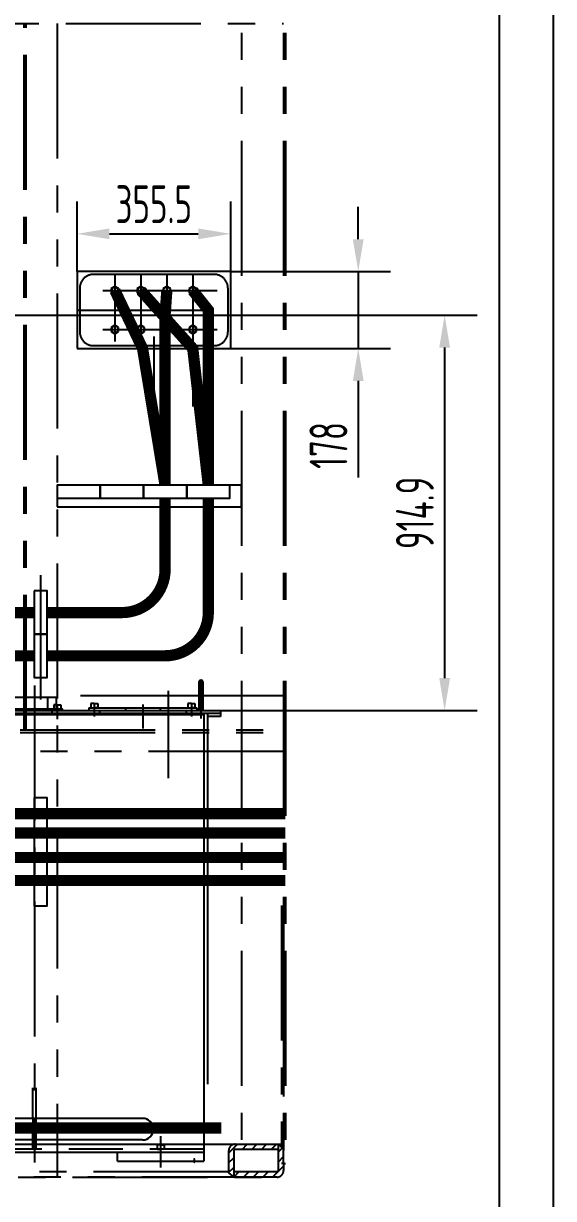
# Model space of a CAD drawing. Header units: millimetres. Extents: x 87 to 10587, y 0 to 7425.
# Drawn here: x 9361 to 10587, y 2230 to 4950 of the extents above; entities that cross this region are included whole.
import ezdxf
from ezdxf.enums import TextEntityAlignment as Align

# ---------------------------------------------------------------- set-up
doc = ezdxf.new("R2010")
doc.units = ezdxf.units.MM
doc.header["$LTSCALE"] = 250
for name, pattern in [('F', [0.75, 0.5, -0.25]), ('G', [2, 1.25, -0.25, 0.25, -0.25]), ('K', [2.5, 1.25, -0.25, 0.25, -0.25, 0.25, -0.25])]:
    doc.linetypes.add(name, pattern=pattern)
for name, color, linetype in [('01', 7, 'Continuous'), ('02', 1, 'Continuous'), ('04', 2, 'F'), ('05', 4, 'G'), ('07', 6, 'K'), ('08', 1, 'Continuous'), ('11', 3, 'Continuous')]:
    doc.layers.add(name, color=color, linetype=linetype)
doc.styles.get("Standard").update_dxf_attribs({"font": 'isocp', "width": 0.707, "bigfont": 'intecad.shx'})
doc.dimstyles.new('INTE', dxfattribs={"dimscale": 25, "dimtxt": 3.5, "dimasz": 3, "dimexe": 3, "dimexo": 0, "dimgap": 1, "dimtad": 1, "dimdec": 1, "dimdsep": 46, "dimtxsty": 'Standard', "dimcen": 0, "dimclrd": 1, "dimclre": 1, "dimclrt": 3, "dimadec": 0, "dimazin": 0, "dimtfac": 1, "dimtdec": 1, "dimtmove": 0, "dimatfit": 0, "dimfxl": 1, "dimarcsym": 0})

# ---------------------------------------------------------------- blocks, each defined once
blk = doc.blocks.new('*D101')
at = {"layer": '08', "color": 1, "lineweight": -2}
for p, q in [((9484.7, 4375.6), (9484.7, 4537.9)), ((9840.2, 4375.6), (9840.2, 4537.9)), ((9559.7, 4462.9), (9765.2, 4462.9))]:
    blk.add_line(p, q, dxfattribs=at)
at = {"layer": '08', "color": 1}
for points in [[(9559.7, 4475.4), (9559.7, 4450.4), (9484.7, 4462.9)], [(9765.2, 4475.4), (9765.2, 4450.4), (9840.2, 4462.9)]]:
    blk.add_solid(points, dxfattribs=at)
at = {"layer": 'Defpoints', "color": 0}
for p in [(9840.2, 4462.9), (9484.7, 4375.6), (9840.2, 4375.6)]:
    blk.add_point(p, dxfattribs=at)
at = {"layer": '08', "color": 3, "insert": (9662.4, 4531.6), "char_height": 87.5, "attachment_point": 5}
blk.add_mtext('355.5', dxfattribs=at)
blk = doc.blocks.new('*D102')
at = {"layer": '08', "color": 1, "lineweight": -2}
for p, q in [((10135.2, 4450.6), (10135.2, 4525.6)), ((9840.2, 4375.6), (10210.2, 4375.6)), ((10135.2, 4375.6), (10135.2, 4197.6)), ((9840.2, 4197.6), (10210.2, 4197.6)), ((10135.2, 4122.6), (10135.2, 3898.6))]:
    blk.add_line(p, q, dxfattribs=at)
at = {"layer": '08', "color": 1}
for points in [[(10122.7, 4450.6), (10147.7, 4450.6), (10135.2, 4375.6)], [(10122.7, 4122.6), (10147.7, 4122.6), (10135.2, 4197.6)]]:
    blk.add_solid(points, dxfattribs=at)
at = {"layer": 'Defpoints', "color": 0}
for p in [(9840.2, 4375.6), (9840.2, 4197.6), (10135.2, 4197.6)]:
    blk.add_point(p, dxfattribs=at)
at = {"layer": '08', "color": 3, "insert": (10066.4, 3973.1), "char_height": 87.5, "attachment_point": 5, "rotation": 90}
blk.add_mtext('178', dxfattribs=at)
blk = doc.blocks.new('*D100')
at = {"layer": '08', "color": 1, "lineweight": -2}
for p, q in [((8715.4, 4274.5), (10410.1, 4274.5)), ((10335.1, 4199.5), (10335.1, 3434.6)), ((8956.4, 3359.6), (10410.1, 3359.6))]:
    blk.add_line(p, q, dxfattribs=at)
at = {"layer": '08', "color": 1}
for points in [[(10322.6, 4199.5), (10347.6, 4199.5), (10335.1, 4274.5)], [(10322.6, 3434.6), (10347.6, 3434.6), (10335.1, 3359.6)]]:
    blk.add_solid(points, dxfattribs=at)
at = {"layer": 'Defpoints', "color": 0}
for p in [(8715.4, 4274.5), (8956.4, 3359.6), (10335.1, 3359.6)]:
    blk.add_point(p, dxfattribs=at)
at = {"layer": '08', "color": 3, "insert": (10266.3, 3817.1), "char_height": 87.5, "attachment_point": 5, "rotation": 90}
blk.add_mtext('914.9', dxfattribs=at)
blk = doc.blocks.new('*U132')
at = {"layer": '01'}
blk.add_lwpolyline([(415, 5), (415, 292)], dxfattribs=at)
at = {"layer": '02'}
blk.add_lwpolyline([(420, 0), (420, 297)], dxfattribs=at)

msp = doc.modelspace()

# ---------------------------------------------------------------- hatches: boundary and pattern name
at = {"layer": '07', "linetype": 'K'}
h = msp.add_hatch(dxfattribs=at)
h.set_pattern_fill('ANSI31', color=6, scale=5, style=0)
h.set_pattern_definition([(45, (-24013.99, 5955.704), (-11.22532, 11.22532), [])])
h.paths.add_polyline_path([(9950.417, 2343.584), (9950.417, 2355.584), (9850.417, 2355.584, 0.41421356), (9835.417, 2340.584), (9835.417, 2289.584), (9847.417, 2279.584), (9847.417, 2340.584, -0.41421356), (9850.417, 2343.584)])
h.paths.add_polyline_path([(9847.417, 2291.584), (9847.417, 2279.584), (9947.417, 2279.584, 0.41421356), (9962.417, 2294.584), (9962.417, 2311.084), (9962.417, 2345.584), (9950.417, 2355.584), (9950.417, 2294.584, -0.41421356), (9947.417, 2291.584)])

# ---------------------------------------------------------------- linework, layer by layer
at = {"layer": '01', "color": 7, "linetype": 'Continuous'}
for p, q in [((9840.167, 4375.584), (9484.667, 4375.584)), ((9484.667, 4375.584), (9484.667, 4197.584)), ((9840.167, 4197.584), (9840.167, 4375.584)), ((9572.417, 4341.399), (9563.917, 4336.491)), ((9563.917, 4336.491), (9563.917, 4326.676)), ((9563.917, 4326.676), (9572.417, 4321.769)), ((9580.917, 4336.491), (9572.417, 4341.399)), ((9572.417, 4321.769), (9580.917, 4326.676)), ((9580.917, 4326.676), (9580.917, 4336.491)), ((9632.417, 4341.399), (9623.917, 4336.491)), ((9623.917, 4336.491), (9623.917, 4326.676)), ((9623.917, 4326.676), (9632.417, 4321.769)), ((9640.917, 4336.491), (9632.417, 4341.399)), ((9632.417, 4321.769), (9640.917, 4326.676)), ((9640.917, 4326.676), (9640.917, 4336.491)), ((9692.417, 4341.399), (9683.917, 4336.491)), ((9683.917, 4336.491), (9683.917, 4326.676)), ((9683.917, 4326.676), (9692.417, 4321.769)), ((9700.917, 4336.491), (9692.417, 4341.399)), ((9692.417, 4321.769), (9700.917, 4326.676)), ((9700.917, 4326.676), (9700.917, 4336.491)), ((9752.417, 4341.399), (9743.917, 4336.491)), ((9743.917, 4336.491), (9743.917, 4326.676)), ((9743.917, 4326.676), (9752.417, 4321.769)), ((9760.917, 4336.491), (9752.417, 4341.399)), ((9752.417, 4321.769), (9760.917, 4326.676)), ((9760.917, 4326.676), (9760.917, 4336.491)), ((9572.417, 4251.399), (9563.917, 4246.491)), ((9563.917, 4246.491), (9563.917, 4236.676)), ((9580.917, 4246.491), (9572.417, 4251.399)), ((9580.917, 4236.676), (9580.917, 4246.491)), ((9632.417, 4251.399), (9623.917, 4246.491)), ((9623.917, 4246.491), (9623.917, 4236.676)), ((9640.917, 4246.491), (9632.417, 4251.399)), ((9640.917, 4236.676), (9640.917, 4246.491)), ((9692.417, 4251.399), (9683.917, 4246.491)), ((9683.917, 4246.491), (9683.917, 4236.676)), ((9700.917, 4246.491), (9692.417, 4251.399)), ((9700.917, 4236.676), (9700.917, 4246.491)), ((9752.417, 4251.399), (9743.917, 4246.491)), ((9743.917, 4246.491), (9743.917, 4236.676)), ((9760.917, 4246.491), (9752.417, 4251.399)), ((9760.917, 4236.676), (9760.917, 4246.491)), ((9563.917, 4236.676), (9572.417, 4231.769)), ((9572.417, 4231.769), (9580.917, 4236.676)), ((9623.917, 4236.676), (9632.417, 4231.769)), ((9632.417, 4231.769), (9640.917, 4236.676)), ((9683.917, 4236.676), (9692.417, 4231.769)), ((9692.417, 4231.769), (9700.917, 4236.676)), ((9743.917, 4236.676), (9752.417, 4231.769)), ((9752.417, 4231.769), (9760.917, 4236.676)), ((9484.667, 4197.584), (9840.167, 4197.584)), ((9865.417, 3880.879), (9438.417, 3880.879)), ((9438.417, 3880.879), (9438.417, 3830.879)), ((9865.417, 3830.879), (9865.417, 3880.879)), ((9438.417, 3830.879), (9865.417, 3830.879)), ((8986.417, 3350.623), (9778.417, 3350.623)), ((9636.417, 2415.623), (9136.417, 2415.623)), ((9636.417, 2365.623), (9136.417, 2365.623)), ((9778.417, 2336.623), (8994.417, 2336.623)), ((9578.417, 2316.623), (9778.417, 2316.623))]:
    msp.add_line(p, q, dxfattribs=at)
at = {"layer": '01'}
for p, q in [((9430.917, 3372.623), (9430.917, 3362.623)), ((9438.917, 3372.623), (9430.917, 3372.623)), ((9438.917, 3372.623), (9446.917, 3372.623)), ((9446.917, 3372.623), (9446.917, 3362.623)), ((9516.455, 3375.623), (9516.455, 3365.623)), ((9524.455, 3375.623), (9516.455, 3375.623)), ((9524.455, 3375.623), (9532.455, 3375.623)), ((9532.455, 3375.623), (9532.455, 3365.623)), ((9741.299, 3375.623), (9741.299, 3365.623)), ((9749.299, 3375.623), (9741.299, 3375.623)), ((9749.299, 3375.623), (9757.299, 3375.623)), ((9757.299, 3375.623), (9757.299, 3365.623)), ((8956.417, 3359.623), (9816.417, 3359.623)), ((8986.417, 3353.623), (9786.417, 3353.623)), ((9430.917, 3362.623), (9438.917, 3362.623)), ((9446.917, 3362.623), (9438.917, 3362.623)), ((9511.877, 3365.623), (9761.877, 3365.623)), ((9511.877, 3365.623), (9511.877, 3359.623)), ((9516.455, 3365.623), (9524.455, 3365.623)), ((9532.455, 3365.623), (9524.455, 3365.623)), ((9741.299, 3365.623), (9749.299, 3365.623)), ((9757.299, 3365.623), (9749.299, 3365.623)), ((9761.877, 3365.623), (9761.877, 3359.623)), ((9778.417, 3353.623), (9778.417, 3218.584)), ((9778.417, 3353.623), (9778.417, 2316.623)), ((9786.417, 3353.623), (9816.417, 3353.623)), ((9786.417, 3353.623), (9786.417, 2494.623)), ((9816.417, 3345.623), (9786.417, 3345.623)), ((9816.417, 3359.623), (9816.417, 3353.623)), ((9816.417, 3353.623), (9816.417, 3345.623)), ((9382.417, 2415.623), (9382.417, 2365.623)), ((9390.417, 2365.623), (9390.417, 2415.623)), ((9670.417, 2354.623), (9670.417, 2344.623)), ((9678.417, 2354.623), (9670.417, 2354.623)), ((9670.417, 2344.623), (9678.417, 2344.623)), ((9678.417, 2354.623), (9686.417, 2354.623)), ((9686.417, 2344.623), (9678.417, 2344.623)), ((9686.417, 2354.623), (9686.417, 2344.623)), ((9578.417, 2316.623), (9578.417, 2336.623))]:
    msp.add_line(p, q, dxfattribs=at)
at = {"layer": '01', "color": 7, "linetype": 'Continuous'}
for points in [[(9438.417, 3850.879), (9538.417, 3850.879), (9538.417, 3880.879), (9438.417, 3880.879)], [(9538.417, 3850.879), (9638.417, 3850.879), (9638.417, 3880.879), (9538.417, 3880.879)], [(9638.417, 3850.879), (9738.417, 3850.879), (9738.417, 3880.879), (9638.417, 3880.879)], [(9738.417, 3850.879), (9838.417, 3850.879), (9838.417, 3880.879), (9738.417, 3880.879)], [(9385.937, 3157.724), (9385.937, 2907.609), (9415.937, 2907.609), (9415.937, 3157.724)]]:
    msp.add_lwpolyline(points, close=True, dxfattribs=at)
at = {"layer": '01'}
for points in [[(9766.417, 3424.623), (9766.417, 3359.623)], [(9776.417, 3359.623), (9776.417, 3424.623)]]:
    msp.add_lwpolyline(points, dxfattribs=at)
for points in [[(9336.417, 3390.623), (9436.417, 3390.623), (9436.417, 3360.623), (9336.417, 3360.623)], [(9321.417, 3359.623), (9451.417, 3359.623), (9451.417, 3362.623), (9321.417, 3362.623)]]:
    msp.add_lwpolyline(points, close=True, dxfattribs=at)
at = {"layer": '01', "color": 7, "linetype": 'Continuous'}
for centre in [(9572.417, 4331.584), (9632.417, 4331.584), (9692.417, 4331.584), (9752.417, 4331.584), (9572.417, 4241.584), (9632.417, 4241.584), (9692.417, 4241.584), (9752.417, 4241.584)]:
    msp.add_circle(centre, 8, dxfattribs=at)
at = {"layer": '01'}
for centre, radius, start, end in [((9771.417, 3424.623), 5, 0, 180), ((9636.417, 2390.623), 25, 270, 90)]:
    msp.add_arc(centre, radius, start, end, dxfattribs=at)
at = {"layer": '02', "color": 1, "linetype": 'Continuous'}
msp.add_line((7595.917, 2355.584), (9962.417, 2355.584), dxfattribs=at)
at = {"layer": '04', "color": 2, "linetype": 'F'}
for p, q in [((9416.417, 3390.623), (9416.417, 3360.623)), ((9426.417, 3359.623), (9426.417, 3353.623)), ((9596.877, 3365.623), (9596.877, 3359.623)), ((9676.877, 3365.623), (9676.877, 3359.623)), ((9382.417, 2415.623), (9382.417, 2486.623)), ((9390.417, 2415.623), (9390.417, 2486.623)), ((9382.417, 2344.623), (9382.417, 2390.623)), ((9390.417, 2344.623), (9390.417, 2390.623)), ((9778.417, 2344.623), (8994.417, 2344.623))]:
    msp.add_line(p, q, dxfattribs=at)
at = {"layer": '04'}
for p, q in [((9536.877, 3359.623), (9536.877, 3353.623)), ((9736.877, 3359.623), (9736.877, 3353.623))]:
    msp.add_line(p, q, dxfattribs=at)
at = {"layer": '05', "color": 4, "linetype": 'G'}
for p, q in [((9572.417, 4369.363), (9572.417, 4213.584)), ((9632.417, 4369.363), (9632.417, 4213.584)), ((9692.417, 4369.363), (9692.417, 4213.584)), ((9752.417, 4369.363), (9752.417, 4213.584)), ((9544.417, 4331.584), (9808.662, 4331.584)), ((9544.417, 4241.584), (9808.662, 4241.584)), ((9662.417, 4225.584), (9662.417, 4047.584)), ((9662.417, 4225.503), (9662.417, 4063.584)), ((9752.417, 4228.573), (9752.417, 4063.584)), ((9386.417, 3417.424), (9386.417, 2313.264)), ((9696.417, 3202.979), (9696.417, 3404.901)), ((9742.037, 2390.623), (9057.372, 2390.623)), ((9678.417, 2301.917), (9678.417, 2374.514))]:
    msp.add_line(p, q, dxfattribs=at)
at = {"layer": '05'}
for p, q in [((9771.417, 3429.623), (9771.417, 3341.426)), ((9524.455, 3376.07), (9524.455, 3345.415)), ((9636.877, 3373.211), (9636.877, 3317.611)), ((9749.299, 3376.07), (9749.299, 3345.415)), ((9386.417, 3367.211), (9386.417, 3311.611)), ((9438.917, 3370.07), (9438.917, 3339.415))]:
    msp.add_line(p, q, dxfattribs=at)
at = {"layer": '07', "color": 6, "linetype": 'K'}
for p, q in [((9865.417, 5928.084), (9865.417, 2311.084)), ((9962.417, 5928.084), (9962.417, 2311.084)), ((9966.917, 5928.084), (9966.917, 2311.084)), ((7583.917, 4949.584), (9962.417, 4949.584)), ((9362.417, 3314.584), (9362.417, 4949.584)), ((9366.917, 3314.584), (9366.917, 4949.584)), ((9438.417, 4949.584), (9438.417, 2279.584)), ((9801.917, 4369.084), (9522.917, 4369.084)), ((9490.917, 4337.084), (9490.917, 4236.084)), ((9833.917, 4337.084), (9833.917, 4236.084)), ((9484.667, 4286.584), (9840.167, 4286.584)), ((9801.917, 4204.084), (9522.917, 4204.084)), ((9352.917, 3314.584), (9962.417, 3314.584)), ((9352.917, 3308.584), (9962.417, 3308.584)), ((9962.417, 3264.584), (9352.917, 3264.584)), ((9957.917, 2908.084), (9957.917, 2311.084)), ((9962.417, 2903.425), (9962.417, 2311.084)), ((9835.417, 2340.584), (9835.417, 2289.584)), ((9835.417, 2340.584), (9835.417, 2289.584)), ((9847.417, 2340.584), (9847.417, 2279.584)), ((9847.417, 2340.584), (9847.417, 2279.584)), ((9847.953, 2355.584), (9950.417, 2355.584)), ((9950.417, 2343.584), (9850.417, 2343.584)), ((9950.417, 2343.584), (9850.417, 2343.584)), ((9950.417, 2294.584), (9950.417, 2355.584)), ((9950.417, 2294.584), (9950.417, 2355.584)), ((9962.417, 2345.584), (9950.417, 2355.584)), ((9962.417, 2345.584), (9950.417, 2355.584)), ((9962.417, 2311.084), (9962.417, 2345.584)), ((9962.417, 2311.084), (9962.417, 2345.584)), ((9835.417, 2291.584), (7710.917, 2291.584)), ((9835.417, 2289.584), (9847.417, 2279.584)), ((9835.417, 2289.584), (9847.417, 2279.584)), ((9947.417, 2291.584), (9847.417, 2291.584)), ((9964.667, 2311.084), (9957.917, 2311.084)), ((9962.417, 2311.084), (9966.917, 2311.084)), ((9962.417, 2311.084), (9966.917, 2311.084)), ((9962.417, 2311.084), (9962.417, 2294.584)), ((9962.417, 2311.084), (9966.917, 2311.084)), ((9962.417, 2311.084), (9962.417, 2294.584)), ((9962.417, 2311.084), (9966.917, 2311.084)), ((7598.917, 2279.584), (9947.417, 2279.584)), ((9947.417, 2279.584), (8895.417, 2279.584))]:
    msp.add_line(p, q, dxfattribs=at)
for centre, radius, start, end in [((9522.917, 4337.084), 32, 90, 180), ((9801.917, 4337.084), 32, 0, 90), ((9522.917, 4236.084), 32, 180, 270), ((9801.917, 4236.084), 32, 270, 0), ((9850.417, 2340.584), 15, 90, 180), ((9850.417, 2340.584), 15, 90, 180), ((9850.417, 2340.584), 3, 90, 180), ((9850.417, 2340.584), 3, 90, 180), ((9947.417, 2294.584), 15, 270, 0), ((9947.417, 2294.584), 3, 270, 0), ((9947.417, 2294.584), 3, 270, 0), ((9947.417, 2294.584), 15, 270, 0)]:
    msp.add_arc(centre, radius, start, end, dxfattribs=at)
at = {"layer": '11'}
msp.add_line((9401.229, 3384.956), (9401.229, 3672.719), dxfattribs=at)
at = {"layer": '11', "color": 3, "linetype": 'Continuous'}
msp.add_line((9492.954, 3394.143), (9966.917, 3394.143), dxfattribs=at)
at = {"layer": '11', "const_width": 26}
for points in [[(9688.417, 3880.879), (9636.278, 4197.584), (9572.417, 4331.584)], [(9788.417, 3880.879), (9752.417, 4197.584), (9632.417, 4331.584)], [(9688.417, 3880.879), (9688.417, 4274.494), (9692.417, 4331.584)], [(9788.417, 3880.879), (9788.417, 4286.584), (9752.417, 4331.584)], [(8929.524, 2393.286), (9818.66, 2393.286)]]:
    msp.add_lwpolyline(points, dxfattribs=at)
for points in [[(9415.937, 3586.259), (9588.417, 3586.259, 0.41421356), (9688.417, 3686.259), (9688.417, 3850.879)], [(9415.937, 3486.259), (9688.417, 3486.259, 0.41421356), (9788.417, 3586.259), (9788.417, 3850.879)], [(8848.219, 3840.879), (8848.219, 3686.259, 0.41421356), (9048.219, 3486.259), (9385.937, 3486.259)], [(8968.219, 3840.879), (8968.219, 3786.259, 0.41421356), (9168.219, 3586.259), (9385.937, 3586.259)], [(9088.219, 3840.879), (9088.219, 3175.949, 0.41421356), (9188.219, 3075.949), (9966.917, 3075.949)], [(9208.219, 3840.879), (9208.219, 3220.976, 0.41421356), (9308.219, 3120.976), (9966.917, 3120.976)], [(8822.833, 3285.334), (8822.833, 3066.157, 0.41421356), (8922.833, 2966.157), (9966.917, 2966.157)], [(8922.833, 3285.334), (8922.833, 3119.389, 0.41421356), (9022.833, 3019.389), (9966.917, 3019.389)]]:
    msp.add_lwpolyline(points, format="xyb", dxfattribs=at)
at = {"layer": '11'}
for points in [[(9385.937, 3636.259), (9385.937, 3536.259), (9415.937, 3536.259), (9415.937, 3636.259)], [(9385.937, 3536.259), (9385.937, 3436.259), (9415.937, 3436.259), (9415.937, 3536.259)]]:
    msp.add_lwpolyline(points, close=True, dxfattribs=at)

# ---------------------------------------------------------------- block references
at = {"layer": '11', "xscale": 25, "yscale": 25, "zscale": 25}
msp.add_blockref('*U132', (86.857, 0), dxfattribs=at)

# ---------------------------------------------------------------- texts
at = {"layer": '02', "width": 0.605172}
msp.add_text('●', height=10, dxfattribs=at).set_placement((9752.996, 2311.623), (9758.996, 2311.623), align=Align.FIT)

# ---------------------------------------------------------------- dimensions: what is measured, and where the dimension line sits
at = {"layer": '08'}
dim = msp.add_linear_dim(base=(9840.167, 4462.872), p1=(9484.667, 4375.584), p2=(9840.167, 4375.584), dimstyle='INTE', dxfattribs=at)
dim.commit()
dim.dimension.update_dxf_attribs({"geometry": '*D101', "text_midpoint": (9662.417, 4531.622)})
for base, p1, p2, picture, middle in [((10135.17, 4197.584), (9840.167, 4375.584), (9840.167, 4197.584), '*D102', (10066.42, 3973.094)), ((10335.067, 3359.623), (8715.407, 4274.494), (8956.417, 3359.623), '*D100', (10266.317, 3817.058))]:
    dim = msp.add_linear_dim(base=base, p1=p1, p2=p2, angle=90, dimstyle='INTE', dxfattribs=at)
    dim.commit()
    dim.dimension.update_dxf_attribs({"geometry": picture, "text_midpoint": middle})

doc.saveas('drawing.dxf')
